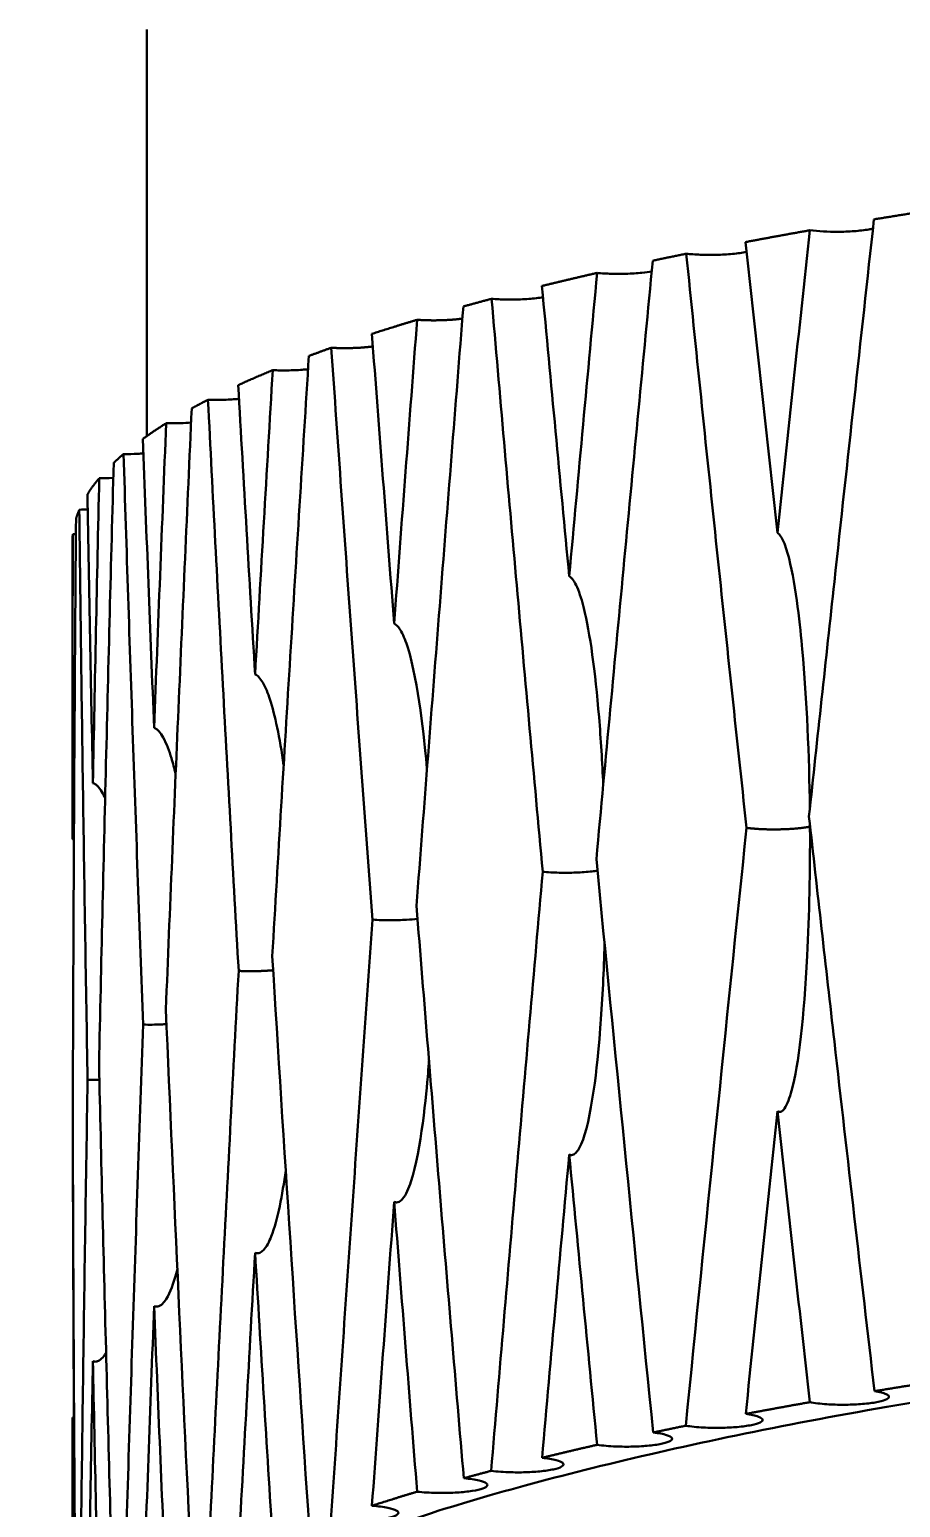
# Model space of a CAD drawing. Header units: millimetres. Extents: x 577 to 7172, y 252 to 2707.
# Drawn here: x 5023.83 to 5029.68, y 1677.77 to 1687.71 of the extents above; entities that cross this region are included whole.
import ezdxf

# ---------------------------------------------------------------- set-up
doc = ezdxf.new("R2010")
doc.units = ezdxf.units.MM
doc.header["$MEASUREMENT"] = 0
doc.layers.add('외형선(ISO)', color=7, linetype='Continuous', lineweight=30)
doc.layers.add('치수(ISO)', color=7, linetype='Continuous', lineweight=25)
doc.styles.add('굴림', font='')
doc.styles.get('굴림').set_extended_font_data('援대┝')
doc.dimstyles.new('기본값 (ISO)', dxfattribs={"dimscale": 10, "dimtxt": 3, "dimasz": 2.5, "dimexe": 3.175, "dimexo": 0, "dimgap": 0.762, "dimtad": 1, "dimtoh": 1, "dimdec": 0, "dimzin": 1, "dimdsep": 46, "dimtxsty": '굴림', "dimcen": 0.5, "dimazin": 0, "dimtfac": 1, "dimtdec": 4, "dimtix": 1, "dimtmove": 1, "dimatfit": 3, "dimfxl": 1, "dimtolj": 1, "dimtzin": 1, "dimarcsym": 0})

# ---------------------------------------------------------------- blocks, each defined once
blk = doc.blocks.new('*D7')
at = {"layer": 'Defpoints', "color": 0}
for p in [(4619.2588, 1788.1141), (5041.6141, 1788.1141), (5031.1175, 460.4741)]:
    blk.add_point(p, dxfattribs=at)
at = {"layer": '치수(ISO)', "color": 0, "lineweight": -2}
for p, q in [((5041.6141, 1788.1141), (4587.5088, 1788.1141)), ((4619.2588, 485.4741), (4619.2588, 1763.1141)), ((5031.1175, 460.4741), (4587.5088, 460.4741))]:
    blk.add_line(p, q, dxfattribs=at)
at = {"layer": '치수(ISO)', "color": 0}
for points in [[(4623.4254, 1763.1141), (4615.0921, 1763.1141), (4619.2588, 1788.1141)], [(4615.0921, 485.4741), (4623.4254, 485.4741), (4619.2588, 460.4741)]]:
    blk.add_solid(points, dxfattribs=at)
at = {"layer": '치수(ISO)', "color": 0, "insert": (4596.6388, 1124.2941), "char_height": 30, "attachment_point": 5, "rotation": 90, "style": '굴림'}
blk.add_mtext('\\A1;1328', dxfattribs=at)
blk = doc.blocks.new('*D8')
at = {"layer": 'Defpoints', "color": 0}
for p in [(4733.3918, 1788.1141), (5041.6141, 1788.1141), (4944.6141, 503.6741)]:
    blk.add_point(p, dxfattribs=at)
at = {"layer": '치수(ISO)', "color": 0, "lineweight": -2}
for p, q in [((5041.6141, 1788.1141), (4701.6418, 1788.1141)), ((4733.3918, 528.6741), (4733.3918, 1763.1141)), ((4944.6141, 503.6741), (4701.6418, 503.6741))]:
    blk.add_line(p, q, dxfattribs=at)
at = {"layer": '치수(ISO)', "color": 0}
for points in [[(4737.5585, 1763.1141), (4729.2251, 1763.1141), (4733.3918, 1788.1141)], [(4729.2251, 528.6741), (4737.5585, 528.6741), (4733.3918, 503.6741)]]:
    blk.add_solid(points, dxfattribs=at)
at = {"layer": '치수(ISO)', "color": 0, "insert": (4710.7718, 1145.8941), "char_height": 30, "attachment_point": 5, "rotation": 90, "style": '굴림'}
blk.add_mtext('\\A1;1284', dxfattribs=at)

msp = doc.modelspace()

# ---------------------------------------------------------------- linework, layer by layer
at = {"layer": '외형선(ISO)'}
for p, q in [((5024.6142, 1684.975), (5024.6142, 1687.7091)), ((5024.1142, 1682.2652), (5024.1142, 1684.2612)), ((5024.1142, 1676.3802), (5024.1142, 1678.3762))]:
    msp.add_line(p, q, dxfattribs=at)
msp.add_arc((5028.9596, 1682.9839), 0.6461, 280.37071, 280.45445, dxfattribs=at)
for points, knots in [([(5029.0691, 1682.4177), (5029.1257, 1682.9436), (5029.1826, 1683.4694), (5029.2398, 1683.9951), (5029.3281, 1684.8078), (5029.4171, 1685.6203), (5029.5062, 1686.4327)], [1.189798, 1.189798, 1.189798, 1.189798, 2.77961, 2.77961, 2.77961, 5.236908, 5.236908, 5.236908, 5.236908]), ([(5029.0755, 1686.3592), (5029.0387, 1686.0202), (5029.0021, 1685.6808), (5028.9293, 1685.0025), (5028.8932, 1684.6632), (5028.8572, 1684.324)], [0.000001, 0.000001, 0.000001, 0.000001, 0.1025149, 0.1025149, 0.2050094, 0.2050094, 0.2050094, 0.2050094]), ([(5029.0755, 1686.3592), (5029.103, 1686.3557), (5029.1339, 1686.353), (5029.1974, 1686.3497), (5029.2291, 1686.349), (5029.2992, 1686.3493), (5029.3368, 1686.3507), (5029.4091, 1686.3559), (5029.4428, 1686.3598), (5029.4814, 1686.3664), (5029.4907, 1686.3682), (5029.4993, 1686.3702)], [-0.08672165, -0.08672165, -0.08672165, -0.08672165, -0.07639596, -0.07639596, -0.06683798, -0.06683798, -0.05539048, -0.05539048, -0.04333061, -0.04333061, -0.03906038, -0.03906038, -0.03906038, -0.03906038]), ([(5028.2437, 1686.2016), (5028.2724, 1686.1985), (5028.3041, 1686.1962), (5028.368, 1686.1938), (5028.3996, 1686.1934), (5028.4694, 1686.1945), (5028.5069, 1686.1963), (5028.5777, 1686.2024), (5028.61, 1686.2067), (5028.6414, 1686.2129), (5028.6459, 1686.2138), (5028.6502, 1686.2148)], [-0.0867153, -0.0867153, -0.0867153, -0.0867153, -0.07650726, -0.07650726, -0.06706345, -0.06706345, -0.05547616, -0.05547616, -0.0433462, -0.0433462, -0.04121714, -0.04121714, -0.04121714, -0.04121714]), ([(5028.8572, 1684.324), (5028.8213, 1684.6501), (5028.7854, 1684.9762), (5028.7141, 1685.6281), (5028.6785, 1685.9542), (5028.6431, 1686.2801)], [0.0000265, 0.0000265, 0.0000265, 0.0000265, 0.1025399, 0.1025399, 0.2050727, 0.2050727, 0.2050727, 0.2050727]), ([(5027.6388, 1682.1309), (5027.701, 1682.802), (5027.7638, 1683.4727), (5027.8903, 1684.8139), (5027.9541, 1685.4847), (5028.0181, 1686.1548)], [0.0000006, 0.0000006, 0.0000006, 0.0000006, 0.2024338, 0.2024338, 0.4049744, 0.4049744, 0.4049744, 0.4049744]), ([(5028.2437, 1686.2016), (5028.3092, 1685.5585), (5028.3759, 1684.9148), (5028.5112, 1683.6279), (5028.5798, 1682.9845), (5028.6493, 1682.3408)], [0.000001, 0.000001, 0.000001, 0.000001, 0.2022283, 0.2022283, 0.4043452, 0.4043452, 0.4043452, 0.4043452]), ([(5027.6443, 1686.0726), (5027.6125, 1685.7328), (5027.581, 1685.3928), (5027.5183, 1684.713), (5027.4872, 1684.373), (5027.4564, 1684.033)], [0.000001, 0.000001, 0.000001, 0.000001, 0.1025076, 0.1025076, 0.2050094, 0.2050094, 0.2050094, 0.2050094]), ([(5027.6443, 1686.0726), (5027.6743, 1686.0697), (5027.707, 1686.0677), (5027.7727, 1686.0658), (5027.8051, 1686.0657), (5027.8751, 1686.0676), (5027.9118, 1686.0699), (5027.9694, 1686.0757), (5027.9916, 1686.0787), (5028.0111, 1686.0822)], [-0.08672295, -0.08672295, -0.08672295, -0.08672295, -0.07637398, -0.07637398, -0.06672759, -0.06672759, -0.05512715, -0.05512715, -0.04667552, -0.04667552, -0.04667552, -0.04667552]), ([(5026.934, 1685.8983), (5026.9648, 1685.8958), (5026.9978, 1685.8943), (5027.064, 1685.8932), (5027.0966, 1685.8935), (5027.1665, 1685.8963), (5027.2028, 1685.8991), (5027.2512, 1685.9048), (5027.2663, 1685.907), (5027.28, 1685.9094)], [-0.08671651, -0.08671651, -0.08671651, -0.08671651, -0.07651402, -0.07651402, -0.06677927, -0.06677927, -0.05500212, -0.05500212, -0.04910757, -0.04910757, -0.04910757, -0.04910757]), ([(5027.4564, 1684.033), (5027.4255, 1684.3584), (5027.3948, 1684.6838), (5027.3337, 1685.3343), (5027.3033, 1685.6597), (5027.273, 1685.9848)], [0.0000017, 0.0000017, 0.0000017, 0.0000017, 0.1025224, 0.1025224, 0.2050479, 0.2050479, 0.2050479, 0.2050479]), ([(5026.4289, 1681.8161), (5026.4803, 1682.4883), (5026.5324, 1683.1602), (5026.6376, 1684.5038), (5026.6908, 1685.1758), (5026.7443, 1685.847)], [0, 0, 0, 0, 0.2024215, 0.2024215, 0.4049267, 0.4049267, 0.4049267, 0.4049267]), ([(5026.934, 1685.8983), (5026.9893, 1685.2565), (5027.0458, 1684.6141), (5027.1606, 1683.33), (5027.219, 1682.688), (5027.2783, 1682.0456)], [0.000001, 0.000001, 0.000001, 0.000001, 0.2022283, 0.2022283, 0.4043452, 0.4043452, 0.4043452, 0.4043452]), ([(5026.4334, 1685.7574), (5026.4072, 1685.4171), (5026.3812, 1685.0765), (5026.3296, 1684.3956), (5026.3041, 1684.0549), (5026.2788, 1683.7144)], [0.000001, 0.000001, 0.000001, 0.000001, 0.1024871, 0.1024871, 0.2049823, 0.2049823, 0.2049823, 0.2049823]), ([(5026.2788, 1683.7144), (5026.2535, 1684.0391), (5026.2283, 1684.3639), (5026.1785, 1685.0131), (5026.1537, 1685.3378), (5026.1291, 1685.6623)], [0, 0, 0, 0, 0.102515, 0.102515, 0.205021, 0.205021, 0.205021, 0.205021]), ([(5025.4584, 1681.4767), (5025.4982, 1682.15), (5025.5387, 1682.823), (5025.621, 1684.1687), (5025.6628, 1684.8418), (5025.7051, 1685.5142)], [0.000001, 0.000001, 0.000001, 0.000001, 0.2024334, 0.2024334, 0.4049748, 0.4049748, 0.4049748, 0.4049748]), ([(5025.8558, 1685.5692), (5025.9, 1684.9284), (5025.9453, 1684.287), (5026.0379, 1683.005), (5026.0852, 1682.3642), (5026.1334, 1681.723)], [0.000001, 0.000001, 0.000001, 0.000001, 0.2022598, 0.2022598, 0.4043672, 0.4043672, 0.4043672, 0.4043672]), ([(5025.462, 1685.4186), (5025.4417, 1685.0777), (5025.4216, 1684.7366), (5025.382, 1684.0546), (5025.3624, 1683.7134), (5025.3431, 1683.3724)], [0.000001, 0.000001, 0.000001, 0.000001, 0.1025079, 0.1025079, 0.2050094, 0.2050094, 0.2050094, 0.2050094]), ([(5025.462, 1685.4186), (5025.4938, 1685.4172), (5025.5269, 1685.4166), (5025.5942, 1685.4174), (5025.628, 1685.4188), (5025.6734, 1685.4223), (5025.6868, 1685.4235), (5025.6995, 1685.4249)], [-0.08672596, -0.08672596, -0.08672596, -0.08672596, -0.07682153, -0.07682153, -0.06647129, -0.06647129, -0.06193201, -0.06193201, -0.06193201, -0.06193201]), ([(5025.3431, 1683.3724), (5025.3237, 1683.6966), (5025.3046, 1684.021), (5025.2667, 1684.6693), (5025.248, 1684.9936), (5025.2294, 1685.3177)], [0.0000028, 0.0000028, 0.0000028, 0.0000028, 0.1025231, 0.1025231, 0.205049, 0.205049, 0.205049, 0.205049]), ([(5025.0262, 1685.2195), (5025.0581, 1685.2184), (5025.0907, 1685.2183), (5025.1574, 1685.2199), (5025.1909, 1685.2218), (5025.2262, 1685.2249), (5025.2305, 1685.2254), (5025.2347, 1685.2258)], [-0.08671858, -0.08671858, -0.08671858, -0.08671858, -0.07698437, -0.07698437, -0.06651336, -0.06651336, -0.06503231, -0.06503231, -0.06503231, -0.06503231]), ([(5025.0262, 1685.2195), (5025.0586, 1684.5795), (5025.092, 1683.9391), (5025.1609, 1682.659), (5025.1963, 1682.019), (5025.2327, 1681.3787)], [0.000001, 0.000001, 0.000001, 0.000001, 0.2022283, 0.2022283, 0.4043452, 0.4043452, 0.4043452, 0.4043452]), ([(5024.7428, 1681.1196), (5024.7703, 1681.7936), (5024.7986, 1682.4673), (5024.8566, 1683.8146), (5024.8864, 1684.4885), (5024.9168, 1685.1616)], [0.000001, 0.000001, 0.000001, 0.000001, 0.2024334, 0.2024334, 0.4049747, 0.4049747, 0.4049747, 0.4049747]), ([(5024.7453, 1685.0616), (5024.7312, 1684.7203), (5024.7174, 1684.3788), (5024.6903, 1683.6961), (5024.677, 1683.3546), (5024.664, 1683.0132)], [0.000001, 0.000001, 0.000001, 0.000001, 0.1025075, 0.1025075, 0.2050094, 0.2050094, 0.2050094, 0.2050094]), ([(5024.7453, 1685.0616), (5024.7775, 1685.0608), (5024.8102, 1685.061), (5024.8665, 1685.0628), (5024.8901, 1685.0641), (5024.9125, 1685.0659)], [-0.0867299, -0.0867299, -0.0867299, -0.0867299, -0.07697231, -0.07697231, -0.06953092, -0.06953092, -0.06953092, -0.06953092]), ([(5024.664, 1683.0132), (5024.6509, 1683.3371), (5024.638, 1683.6611), (5024.6128, 1684.3088), (5024.6004, 1684.6327), (5024.5882, 1684.9565)], [0.0000012, 0.0000012, 0.0000012, 0.0000012, 0.102522, 0.102522, 0.2050474, 0.2050474, 0.2050474, 0.2050474]), ([(5024.4582, 1684.8546), (5024.4904, 1684.8543), (5024.5227, 1684.8548), (5024.5669, 1684.8569), (5024.5795, 1684.8576), (5024.5919, 1684.8585)], [-0.08672026, -0.08672026, -0.08672026, -0.08672026, -0.0770326, -0.0770326, -0.07300973, -0.07300973, -0.07300973, -0.07300973]), ([(5024.4582, 1684.8546), (5024.4782, 1684.2152), (5024.4993, 1683.5754), (5024.5433, 1682.2965), (5024.5663, 1681.6571), (5024.5903, 1681.0175)], [0.000001, 0.000001, 0.000001, 0.000001, 0.2022283, 0.2022283, 0.4043452, 0.4043452, 0.4043452, 0.4043452]), ([(5024.2932, 1680.7499), (5024.308, 1681.4244), (5024.3236, 1682.0986), (5024.3565, 1683.4468), (5024.3738, 1684.1212), (5024.3918, 1684.7949)], [0.000001, 0.000001, 0.000001, 0.000001, 0.2024334, 0.2024334, 0.4049747, 0.4049747, 0.4049747, 0.4049747]), ([(5024.2946, 1684.6919), (5024.287, 1684.3504), (5024.2797, 1684.0087), (5024.2656, 1683.3255), (5024.2587, 1682.9838), (5024.2521, 1682.6422)], [0.000001, 0.000001, 0.000001, 0.000001, 0.1025074, 0.1025074, 0.2050094, 0.2050094, 0.2050094, 0.2050094]), ([(5024.2946, 1684.6919), (5024.3246, 1684.6919), (5024.3546, 1684.6926), (5024.3853, 1684.6942), (5024.3873, 1684.6943), (5024.3892, 1684.6944)], [-0.08672489, -0.08672489, -0.08672489, -0.08672489, -0.077698943, -0.077698943, -0.077097464, -0.077097464, -0.077097464, -0.077097464]), ([(5024.2521, 1682.6422), (5024.2456, 1682.9659), (5024.2392, 1683.2897), (5024.227, 1683.9369), (5024.2211, 1684.2607), (5024.2154, 1684.5842)], [0.000001, 0.000001, 0.000001, 0.000001, 0.1025219, 0.1025219, 0.2050472, 0.2050472, 0.2050472, 0.2050472]), ([(5024.1168, 1680.3735), (5024.1187, 1681.0481), (5024.1214, 1681.7225), (5024.1286, 1683.0711), (5024.1331, 1683.7458), (5024.1385, 1684.4197)], [0.0000008, 0.0000008, 0.0000008, 0.0000008, 0.2024329, 0.2024329, 0.4049745, 0.4049745, 0.4049745, 0.4049745]), ([(5024.1607, 1684.4804), (5024.1681, 1683.8413), (5024.1764, 1683.2018), (5024.195, 1681.9236), (5024.2052, 1681.2846), (5024.2164, 1680.6454)], [0.000001, 0.000001, 0.000001, 0.000001, 0.2022283, 0.2022283, 0.4043452, 0.4043452, 0.4043452, 0.4043452]), ([(5029.0748, 1682.4707), (5029.0703, 1682.8231), (5029.0549, 1683.2013), (5029.0115, 1683.6802), (5028.9826, 1683.964), (5028.9255, 1684.1893), (5028.9131, 1684.2318), (5028.8925, 1684.2786), (5028.8858, 1684.292), (5028.8749, 1684.3076), (5028.8714, 1684.3119), (5028.8644, 1684.319), (5028.8609, 1684.3219), (5028.8572, 1684.324)], [-0.2225778, -0.2225778, -0.2225778, -0.2225778, -0.0779469, -0.0779469, -0.0191632, -0.0191632, -0.0077455, -0.0077455, -0.0034039, -0.0034039, -0.0015984, -0.0015984, -0.0000009, -0.0000009, -0.0000009, -0.0000009]), ([(5024.117, 1684.3155), (5024.1161, 1683.9739), (5024.1153, 1683.632), (5024.1144, 1682.9487), (5024.1142, 1682.6069), (5024.1142, 1682.2652)], [0.000001, 0.000001, 0.000001, 0.000001, 0.1025074, 0.1025074, 0.2050094, 0.2050094, 0.2050094, 0.2050094]), ([(5027.6851, 1682.6293), (5027.6784, 1682.7832), (5027.6691, 1682.9364), (5027.6315, 1683.3955), (5027.5961, 1683.6503), (5027.5431, 1683.864), (5027.5278, 1683.9175), (5027.502, 1683.9762), (5027.4934, 1683.9933), (5027.4794, 1684.0129), (5027.4749, 1684.0184), (5027.4658, 1684.0271), (5027.4612, 1684.0306), (5027.4564, 1684.033)], [-0.1007077, -0.1007077, -0.1007077, -0.1007077, -0.0758165, -0.0758165, -0.02354, -0.02354, -0.0094228, -0.0094228, -0.004078, -0.004078, -0.0018949, -0.0018949, -0.0000009, -0.0000009, -0.0000009, -0.0000009]), ([(5026.2787, 1683.7142), (5026.2829, 1683.7123), (5026.2868, 1683.7098), (5026.2948, 1683.7036), (5026.2988, 1683.6998), (5026.3114, 1683.6857), (5026.3193, 1683.6735), (5026.3438, 1683.6298), (5026.3586, 1683.5892), (5026.4434, 1683.3211), (5026.4827, 1682.9195), (5026.4969, 1682.7612), (5026.4981, 1682.7468), (5026.4994, 1682.7324)], [-0.15618866, -0.15618866, -0.15618866, -0.15618866, -0.15529518, -0.15529518, -0.15427204, -0.15427204, -0.15179839, -0.15179839, -0.145176, -0.145176, -0.10095925, -0.10095925, -0.09655223, -0.09655223, -0.09655223, -0.09655223]), ([(5025.5352, 1682.7622), (5025.5086, 1682.9489), (5025.477, 1683.1002), (5025.4303, 1683.2425), (5025.4141, 1683.2852), (5025.3874, 1683.3308), (5025.3788, 1683.3434), (5025.365, 1683.3578), (5025.3607, 1683.3618), (5025.352, 1683.3681), (5025.3476, 1683.3706), (5025.3431, 1683.3724)], [0.1375173, 0.1375173, 0.1375173, 0.1375173, 0.2063436, 0.2063436, 0.2301402, 0.2301402, 0.238926, 0.238926, 0.2425287, 0.2425287, 0.2456928, 0.2456928, 0.2456928, 0.2456928]), ([(5024.8088, 1682.7027), (5024.7995, 1682.7416), (5024.79, 1682.7773), (5024.7665, 1682.8542), (5024.7477, 1682.9071), (5024.7166, 1682.9628), (5024.7067, 1682.9781), (5024.6907, 1682.9956), (5024.6855, 1683.0004), (5024.6749, 1683.0081), (5024.6696, 1683.0111), (5024.664, 1683.0132)], [-0.03332587, -0.03332587, -0.03332587, -0.03332587, -0.02310668, -0.02310668, -0.00896698, -0.00896698, -0.00393177, -0.00393177, -0.00184059, -0.00184059, -0.00000093, -0.00000093, -0.00000093, -0.00000093]), ([(5024.3344, 1682.5393), (5024.3274, 1682.5548), (5024.3199, 1682.5695), (5024.3037, 1682.5966), (5024.2936, 1682.611), (5024.2776, 1682.6268), (5024.2727, 1682.6311), (5024.2626, 1682.6378), (5024.2575, 1682.6404), (5024.2521, 1682.6422)], [-0.01315844, -0.01315844, -0.01315844, -0.01315844, -0.00847215, -0.00847215, -0.00362915, -0.00362915, -0.00170542, -0.00170542, -0.000001, -0.000001, -0.000001, -0.000001]), ([(5029.0759, 1682.3484), (5029.0759, 1682.3445), (5029.0759, 1682.3406), (5029.0773, 1682.0535), (5029.0718, 1681.759), (5029.0367, 1681.0683), (5028.9992, 1680.7461), (5028.9402, 1680.528), (5028.9241, 1680.4803), (5028.8987, 1680.4454), (5028.892, 1680.4382), (5028.8801, 1680.432), (5028.8756, 1680.4307), (5028.8685, 1680.4309), (5028.8662, 1680.4313), (5028.8617, 1680.4327), (5028.8594, 1680.4337), (5028.8572, 1680.435)], [-0.1013674, -0.1013674, -0.1013674, -0.1013674, -0.1009207, -0.1009207, -0.0681857, -0.0681857, -0.01973, -0.01973, -0.0073904, -0.0073904, -0.0038843, -0.0038843, -0.0019063, -0.0019063, -0.0009629, -0.0009629, -0.0000138, -0.0000138, -0.0000138, -0.0000138]), ([(5029.5099, 1678.5523), (5029.4188, 1679.3364), (5029.3288, 1680.1204), (5029.2398, 1680.9043), (5029.1825, 1681.4088), (5029.1256, 1681.9133), (5029.0691, 1682.4177)], [0, 0, 0, 0, 2.462759, 2.462759, 2.462759, 4.047967, 4.047967, 4.047967, 4.047967]), ([(5027.2783, 1682.0456), (5027.219, 1681.3745), (5027.1604, 1680.7029), (5027.0447, 1679.3599), (5026.9876, 1678.6883), (5026.9312, 1678.0166)], [0.0000012, 0.0000012, 0.0000012, 0.0000012, 0.2023554, 0.2023554, 0.4046828, 0.4046828, 0.4046828, 0.4046828]), ([(5027.2783, 1682.0456), (5027.295, 1682.0439), (5027.3128, 1682.0424), (5027.3497, 1682.0402), (5027.3686, 1682.0394), (5027.4254, 1682.0381), (5027.4641, 1682.0384), (5027.5397, 1682.0414), (5027.5759, 1682.0441), (5027.622, 1682.0492), (5027.6345, 1682.0508), (5027.6464, 1682.0525)], [-0.04723574, -0.04723574, -0.04723574, -0.04723574, -0.04108651, -0.04108651, -0.03515846, -0.03515846, -0.0236462, -0.0236462, -0.01212153, -0.01212153, -0.00747917, -0.00747917, -0.00747917, -0.00747917]), ([(5026.7471, 1677.9667), (5026.6924, 1678.6085), (5026.6385, 1679.2501), (5026.5325, 1680.5332), (5026.4803, 1681.1747), (5026.4288, 1681.8158)], [0.000001, 0.000001, 0.000001, 0.000001, 0.202444, 0.202444, 0.4048711, 0.4048711, 0.4048711, 0.4048711]), ([(5026.1334, 1681.7228), (5026.0851, 1681.0505), (5026.0377, 1680.3779), (5025.9445, 1679.0327), (5025.8986, 1678.3601), (5025.8536, 1677.6874)], [0, 0, 0, 0, 0.2023441, 0.2023441, 0.4046361, 0.4046361, 0.4046361, 0.4046361]), ([(5026.4358, 1681.729), (5026.4131, 1681.7263), (5026.3885, 1681.7241), (5026.3271, 1681.7202), (5026.2897, 1681.719), (5026.2322, 1681.719), (5026.2122, 1681.7193), (5026.1721, 1681.7207), (5026.1522, 1681.7218), (5026.1334, 1681.7233)], [-0.03182073, -0.03182073, -0.03182073, -0.03182073, -0.02371457, -0.02371457, -0.01251477, -0.01251477, -0.00642318, -0.00642318, -0.00001605, -0.00001605, -0.00001605, -0.00001605]), ([(5027.694, 1681.563), (5027.6891, 1681.3792), (5027.6805, 1681.1962), (5027.6573, 1680.8809), (5027.6253, 1680.4899), (5027.5467, 1680.2342), (5027.5295, 1680.1894), (5027.5023, 1680.1552), (5027.4949, 1680.148), (5027.4817, 1680.1415), (5027.4767, 1680.1401), (5027.469, 1680.1402), (5027.4665, 1680.1405), (5027.4614, 1680.1418), (5027.4588, 1680.1428), (5027.4564, 1680.144)], [0.0485509, 0.0485509, 0.0485509, 0.0485509, 0.1030377, 0.1030377, 0.147077, 0.147077, 0.1557682, 0.1557682, 0.1583597, 0.1583597, 0.1598084, 0.1598084, 0.1605029, 0.1605029, 0.1612129, 0.1612129, 0.1612129, 0.1612129]), ([(5025.2327, 1681.3787), (5025.1963, 1680.7055), (5025.1608, 1680.0319), (5025.0914, 1678.6849), (5025.0576, 1678.0113), (5025.0246, 1677.3377)], [0.000001, 0.000001, 0.000001, 0.000001, 0.2023551, 0.2023551, 0.4046826, 0.4046826, 0.4046826, 0.4046826]), ([(5024.5903, 1681.0175), (5024.5663, 1680.3436), (5024.5432, 1679.6694), (5024.4989, 1678.3212), (5024.4776, 1677.647), (5024.4572, 1676.9728)], [0.000001, 0.000001, 0.000001, 0.000001, 0.2023551, 0.2023551, 0.4046826, 0.4046826, 0.4046826, 0.4046826]), ([(5024.5903, 1681.0175), (5024.6104, 1681.017), (5024.6309, 1681.0168), (5024.6719, 1681.0171), (5024.6922, 1681.0176), (5024.724, 1681.019), (5024.7356, 1681.0196), (5024.7471, 1681.0204)], [-0.04723711, -0.04723711, -0.04723711, -0.04723711, -0.04102347, -0.04102347, -0.03493204, -0.03493204, -0.03132772, -0.03132772, -0.03132772, -0.03132772]), ([(5024.3928, 1676.9148), (5024.3743, 1677.554), (5024.3568, 1678.1932), (5024.3237, 1679.4716), (5024.308, 1680.1109), (5024.2932, 1680.7499)], [0.000001, 0.000001, 0.000001, 0.000001, 0.2024117, 0.2024117, 0.4048476, 0.4048476, 0.4048476, 0.4048476]), ([(5026.2789, 1679.8251), (5026.2815, 1679.8239), (5026.2843, 1679.823), (5026.2898, 1679.8218), (5026.2926, 1679.8215), (5026.301, 1679.8217), (5026.3065, 1679.8232), (5026.3208, 1679.8301), (5026.3289, 1679.8377), (5026.3583, 1679.8727), (5026.3769, 1679.9181), (5026.461, 1680.1732), (5026.4954, 1680.5564), (5026.5088, 1680.7211), (5026.5109, 1680.7487), (5026.5129, 1680.7766)], [-0.16122581, -0.16122581, -0.16122581, -0.16122581, -0.16052566, -0.16052566, -0.15983802, -0.15983802, -0.15840641, -0.15840641, -0.15583213, -0.15583213, -0.14725426, -0.14725426, -0.10438738, -0.10438738, -0.09581715, -0.09581715, -0.09581715, -0.09581715]), ([(5024.2164, 1680.6454), (5024.2052, 1679.9711), (5024.195, 1679.2965), (5024.1763, 1677.9476), (5024.1678, 1677.2731), (5024.1603, 1676.5985)], [0.000001, 0.000001, 0.000001, 0.000001, 0.2023551, 0.2023551, 0.4046826, 0.4046826, 0.4046826, 0.4046826]), ([(5024.2164, 1680.6454), (5024.2361, 1680.6452), (5024.2559, 1680.6455), (5024.2823, 1680.6462), (5024.289, 1680.6464), (5024.2956, 1680.6467)], [-0.047239136, -0.047239136, -0.047239136, -0.047239136, -0.041290123, -0.041290123, -0.039273843, -0.039273843, -0.039273843, -0.039273843]), ([(5028.6435, 1678.3992), (5028.6787, 1678.7386), (5028.7142, 1679.078), (5028.7855, 1679.7566), (5028.8213, 1680.0958), (5028.8572, 1680.435)], [0.000001, 0.000001, 0.000001, 0.000001, 0.1025434, 0.1025434, 0.2050688, 0.2050688, 0.2050688, 0.2050688]), ([(5028.8572, 1680.435), (5028.8932, 1680.109), (5028.9293, 1679.7829), (5029.0019, 1679.1306), (5029.0384, 1678.8044), (5029.0751, 1678.4782)], [0.0000375, 0.0000375, 0.0000375, 0.0000375, 0.1025532, 0.1025532, 0.2050858, 0.2050858, 0.2050858, 0.2050858]), ([(5027.2733, 1678.1039), (5027.3035, 1678.444), (5027.3338, 1678.784), (5027.3948, 1679.4641), (5027.4255, 1679.804), (5027.4564, 1680.144)], [0.000001, 0.000001, 0.000001, 0.000001, 0.1025328, 0.1025328, 0.2050688, 0.2050688, 0.2050688, 0.2050688]), ([(5027.4564, 1680.144), (5027.4872, 1679.8186), (5027.5183, 1679.4933), (5027.5809, 1678.8424), (5027.6123, 1678.517), (5027.644, 1678.1916)], [0.0000014, 0.0000014, 0.0000014, 0.0000014, 0.1025276, 0.1025276, 0.2050497, 0.2050497, 0.2050497, 0.2050497]), ([(5025.5492, 1680.0354), (5025.5271, 1679.8758), (5025.4953, 1679.7038), (5025.4378, 1679.5579), (5025.4201, 1679.5222), (5025.3923, 1679.4936), (5025.3842, 1679.4872), (5025.3701, 1679.4814), (5025.3647, 1679.4802), (5025.3536, 1679.4802), (5025.3483, 1679.4813), (5025.3431, 1679.4834)], [-0.04753912, -0.04753912, -0.04753912, -0.04753912, -0.01653768, -0.01653768, -0.00676871, -0.00676871, -0.0035844, -0.0035844, -0.00176624, -0.00176624, -0.00000163, -0.00000163, -0.00000163, -0.00000163]), ([(5024.1387, 1676.5396), (5024.1339, 1677.1056), (5024.1297, 1677.6717), (5024.1229, 1678.8037), (5024.1202, 1679.3699), (5024.1182, 1679.9358)], [0.000001, 0.000001, 0.000001, 0.000001, 0.1793043, 0.1793043, 0.3586088, 0.3586088, 0.3586088, 0.3586088]), ([(5026.1294, 1677.7814), (5026.1539, 1678.122), (5026.1786, 1678.4626), (5026.2284, 1679.1437), (5026.2535, 1679.4843), (5026.2788, 1679.8248)], [0.000001, 0.000001, 0.000001, 0.000001, 0.1025131, 0.1025131, 0.205043, 0.205043, 0.205043, 0.205043]), ([(5026.2788, 1679.8249), (5026.3041, 1679.5001), (5026.3296, 1679.1754), (5026.3811, 1678.5259), (5026.407, 1678.2012), (5026.4332, 1677.8764)], [0, 0, 0, 0, 0.102521, 0.102521, 0.2050243, 0.2050243, 0.2050243, 0.2050243]), ([(5025.2296, 1677.4368), (5025.2481, 1677.778), (5025.2668, 1678.119), (5025.3046, 1678.8013), (5025.3237, 1679.1423), (5025.3431, 1679.4834)], [0.000001, 0.000001, 0.000001, 0.000001, 0.1025332, 0.1025332, 0.2050688, 0.2050688, 0.2050688, 0.2050688]), ([(5025.3431, 1679.4834), (5025.3624, 1679.1591), (5025.382, 1678.8348), (5025.4215, 1678.1862), (5025.4415, 1677.8619), (5025.4618, 1677.5376)], [0.0000028, 0.0000028, 0.0000028, 0.0000028, 0.1025287, 0.1025287, 0.2050511, 0.2050511, 0.2050511, 0.2050511]), ([(5024.8201, 1679.3717), (5024.8148, 1679.3508), (5024.8093, 1679.3312), (5024.7875, 1679.2592), (5024.7639, 1679.1947), (5024.7257, 1679.1454), (5024.7157, 1679.1349), (5024.698, 1679.1248), (5024.6914, 1679.1223), (5024.681, 1679.1212), (5024.6776, 1679.1212), (5024.6707, 1679.1221), (5024.6673, 1679.123), (5024.664, 1679.1242)], [0.18974089, 0.18974089, 0.18974089, 0.18974089, 0.20123061, 0.20123061, 0.23453689, 0.23453689, 0.24356906, 0.24356906, 0.24836374, 0.24836374, 0.25064374, 0.25064374, 0.25298564, 0.25298564, 0.25298564, 0.25298564]), ([(5024.5883, 1677.0756), (5024.6004, 1677.4171), (5024.6128, 1677.7585), (5024.6381, 1678.4414), (5024.6509, 1678.7827), (5024.664, 1679.1242)], [0.000001, 0.000001, 0.000001, 0.000001, 0.1025328, 0.1025328, 0.2050688, 0.2050688, 0.2050688, 0.2050688]), ([(5024.664, 1679.1242), (5024.677, 1678.8002), (5024.6903, 1678.4763), (5024.7174, 1677.8284), (5024.7311, 1677.5045), (5024.7451, 1677.1805)], [0.0000012, 0.0000012, 0.0000012, 0.0000012, 0.1025275, 0.1025275, 0.2050495, 0.2050495, 0.2050495, 0.2050495]), ([(5024.2155, 1676.7034), (5024.2211, 1677.045), (5024.227, 1677.3866), (5024.2392, 1678.0699), (5024.2456, 1678.4115), (5024.2521, 1678.7532)], [0.000001, 0.000001, 0.000001, 0.000001, 0.1025326, 0.1025326, 0.2050688, 0.2050688, 0.2050688, 0.2050688]), ([(5024.3408, 1678.8118), (5024.3357, 1678.8032), (5024.3304, 1678.7951), (5024.3164, 1678.7768), (5024.306, 1678.7657), (5024.2876, 1678.7548), (5024.2807, 1678.7521), (5024.2699, 1678.7506), (5024.2664, 1678.7505), (5024.2592, 1678.7512), (5024.2556, 1678.752), (5024.2521, 1678.7532)], [0.23299048, 0.23299048, 0.23299048, 0.23299048, 0.23908383, 0.23908383, 0.24838081, 0.24838081, 0.25326956, 0.25326956, 0.25559637, 0.25559637, 0.25799147, 0.25799147, 0.25799147, 0.25799147]), ([(5024.2521, 1678.7532), (5024.2587, 1678.4294), (5024.2656, 1678.1058), (5024.2797, 1677.4583), (5024.287, 1677.1346), (5024.2945, 1676.8109)], [0.000001, 0.000001, 0.000001, 0.000001, 0.1025274, 0.1025274, 0.2050493, 0.2050493, 0.2050493, 0.2050493]), ([(5029.0751, 1678.4782), (5029.0907, 1678.4752), (5029.1084, 1678.4725), (5029.1467, 1678.4679), (5029.1672, 1678.4661), (5029.2256, 1678.4622), (5029.265, 1678.461), (5029.3429, 1678.4613), (5029.3806, 1678.4627), (5029.453, 1678.4679), (5029.4868, 1678.4718), (5029.5439, 1678.4815), (5029.5668, 1678.4873), (5029.5978, 1678.4997), (5029.6062, 1678.5062), (5029.6086, 1678.5196), (5029.602, 1678.5264), (5029.5797, 1678.5364), (5029.569, 1678.54), (5029.5429, 1678.5466), (5029.5274, 1678.5496), (5029.5099, 1678.5523)], [0.000001, 0.000001, 0.000001, 0.000001, 0.00705259, 0.00705259, 0.01398277, 0.01398277, 0.0258641, 0.0258641, 0.03733986, 0.03733986, 0.04938424, 0.04938424, 0.06146257, 0.06146257, 0.07295711, 0.07295711, 0.08483477, 0.08483477, 0.09173827, 0.09173827, 0.09878836, 0.09878836, 0.09878836, 0.09878836]), ([(5024.1142, 1678.3762), (5024.1142, 1678.0526), (5024.1144, 1677.729), (5024.1153, 1677.0817), (5024.116, 1676.7581), (5024.117, 1676.4344)], [0.000001, 0.000001, 0.000001, 0.000001, 0.1025274, 0.1025274, 0.2050493, 0.2050493, 0.2050493, 0.2050493]), ([(5028.2404, 1678.32), (5028.2573, 1678.3171), (5028.2762, 1678.3146), (5028.3166, 1678.3105), (5028.3378, 1678.3089), (5028.3977, 1678.3058), (5028.4375, 1678.3051), (5028.5154, 1678.3064), (5028.5528, 1678.3083), (5028.6233, 1678.3145), (5028.6554, 1678.3189), (5028.7079, 1678.3294), (5028.7279, 1678.3354), (5028.7529, 1678.3481), (5028.7585, 1678.3546), (5028.755, 1678.368), (5028.7455, 1678.3747), (5028.7189, 1678.3844), (5028.7068, 1678.3878), (5028.6782, 1678.394), (5028.6617, 1678.3968), (5028.6435, 1678.3992)], [0.000001, 0.000001, 0.000001, 0.000001, 0.00712574, 0.00712574, 0.01404802, 0.01404802, 0.02594011, 0.02594011, 0.03751427, 0.03751427, 0.04967792, 0.04967792, 0.06163839, 0.06163839, 0.07308795, 0.07308795, 0.08497536, 0.08497536, 0.09184835, 0.09184835, 0.09878717, 0.09878717, 0.09878717, 0.09878717]), ([(5027.644, 1678.1916), (5027.6623, 1678.1888), (5027.6826, 1678.1865), (5027.7253, 1678.1827), (5027.7474, 1678.1813), (5027.808, 1678.1789), (5027.847, 1678.1786), (5027.9236, 1678.1807), (5027.9605, 1678.1829), (5028.0293, 1678.1899), (5028.0601, 1678.1946), (5028.1087, 1678.2056), (5028.1265, 1678.2118), (5028.1473, 1678.2247), (5028.1505, 1678.2313), (5028.1423, 1678.2447), (5028.1305, 1678.2512), (5028.1006, 1678.2606), (5028.0875, 1678.2638), (5028.0571, 1678.2696), (5028.04, 1678.2722), (5028.0213, 1678.2745)], [0.000001, 0.000001, 0.000001, 0.000001, 0.00731725, 0.00731725, 0.01437006, 0.01437006, 0.02597311, 0.02597311, 0.0376286, 0.0376286, 0.04986767, 0.04986767, 0.06175547, 0.06175547, 0.07326316, 0.07326316, 0.08513759, 0.08513759, 0.09195258, 0.09195258, 0.09878826, 0.09878826, 0.09878826, 0.09878826]), ([(5026.9312, 1678.0166), (5026.9512, 1678.014), (5026.9731, 1678.0119), (5027.0184, 1678.0086), (5027.0415, 1678.0075), (5027.1025, 1678.0059), (5027.1405, 1678.0062), (5027.2154, 1678.0091), (5027.2515, 1678.0119), (5027.3174, 1678.0198), (5027.3463, 1678.0249), (5027.3897, 1678.0366), (5027.4046, 1678.0429), (5027.4196, 1678.0562), (5027.4198, 1678.063), (5027.405, 1678.0763), (5027.3901, 1678.0826), (5027.356, 1678.0915), (5027.3418, 1678.0944), (5027.3098, 1678.0997), (5027.2923, 1678.102), (5027.2733, 1678.1039)], [0.000001, 0.000001, 0.000001, 0.000001, 0.00753259, 0.00753259, 0.01471525, 0.01471525, 0.02603748, 0.02603748, 0.03776512, 0.03776512, 0.05009856, 0.05009856, 0.06189952, 0.06189952, 0.07365135, 0.07365135, 0.08554442, 0.08554442, 0.09218577, 0.09218577, 0.098789, 0.098789, 0.098789, 0.098789]), ([(5026.4332, 1677.8764), (5026.453, 1677.8741), (5026.4744, 1677.8722), (5026.5183, 1677.8695), (5026.5405, 1677.8685), (5026.6003, 1677.8673), (5026.6381, 1677.8678), (5026.7124, 1677.8711), (5026.748, 1677.8741), (5026.8127, 1677.8823), (5026.8407, 1677.8876), (5026.882, 1677.8995), (5026.8956, 1677.9059), (5026.9084, 1677.9193), (5026.9072, 1677.9262), (5026.8896, 1677.9395), (5026.8733, 1677.9457), (5026.8368, 1677.9545), (5026.8212, 1677.9575), (5026.7864, 1677.9627), (5026.7674, 1677.9649), (5026.7471, 1677.9667)], [0.000001, 0.000001, 0.000001, 0.000001, 0.00718041, 0.00718041, 0.01400789, 0.01400789, 0.02526577, 0.02526577, 0.03702882, 0.03702882, 0.04940211, 0.04940211, 0.06116679, 0.06116679, 0.07305871, 0.07305871, 0.08495072, 0.08495072, 0.09190888, 0.09190888, 0.09879023, 0.09879023, 0.09879023, 0.09879023]), ([(5025.8536, 1677.6874), (5025.8743, 1677.6854), (5025.8964, 1677.6838), (5025.941, 1677.6816), (5025.9633, 1677.6809), (5026.023, 1677.6804), (5026.0602, 1677.6813), (5026.133, 1677.6855), (5026.1676, 1677.6888), (5026.2293, 1677.6979), (5026.2552, 1677.7035), (5026.2915, 1677.7159), (5026.3024, 1677.7224), (5026.3099, 1677.7361), (5026.3056, 1677.7432), (5026.2813, 1677.7564), (5026.2621, 1677.7625), (5026.2218, 1677.7707), (5026.2052, 1677.7733), (5026.1691, 1677.778), (5026.1498, 1677.7799), (5026.1294, 1677.7814)], [0.000001, 0.000001, 0.000001, 0.000001, 0.0071714, 0.0071714, 0.01393316, 0.01393316, 0.02510616, 0.02510616, 0.03692758, 0.03692758, 0.04938627, 0.04938627, 0.06107435, 0.06107435, 0.07339163, 0.07339163, 0.08530041, 0.08530041, 0.09211234, 0.09211234, 0.09879242, 0.09879242, 0.09879242, 0.09879242])]:
    msp.add_open_spline(points, degree=3, knots=knots, dxfattribs=at)
for points, weights in [([(5029.7642, 1686.4743), (5029.634, 1686.4537), (5029.5062, 1686.4327)], [0.853921525831, 0.853742204759, 0.853650232149]), ([(5029.0755, 1686.3592), (5028.8551, 1686.3203), (5028.6431, 1686.2801)], [0.853591517584, 0.853694510885, 0.854075722325]), ([(5028.2437, 1686.2016), (5028.1295, 1686.1784), (5028.0181, 1686.1548)], [0.855065660301, 0.855429826721, 0.855881687273]), ([(5027.6443, 1686.0726), (5027.4541, 1686.0293), (5027.273, 1685.9848)], [0.857691395711, 0.858770747424, 0.860131635791]), ([(5026.934, 1685.8983), (5026.8377, 1685.8728), (5026.7443, 1685.847)], [0.863015053414, 0.863935006512, 0.864944406225]), ([(5026.4334, 1685.7574), (5026.2763, 1685.7103), (5026.1291, 1685.6623)], [0.868680343145, 0.870772869046, 0.873154856067]), ([(5025.8558, 1685.5692), (5025.7789, 1685.5418), (5025.7051, 1685.5142)], [0.878024631387, 0.879530822009, 0.881129717788]), ([(5025.462, 1685.4186), (5025.3404, 1685.3685), (5025.2294, 1685.3177)], [0.886913322901, 0.890089733253, 0.893568589744]), ([(5025.0262, 1685.2195), (5024.9698, 1685.1906), (5024.9168, 1685.1616)], [0.900585423601, 0.902728585361, 0.904969406993]), ([(5024.7453, 1685.0616), (5024.6612, 1685.0093), (5024.5882, 1684.9565)], [0.912994281303, 0.917364213304, 0.922055410775]), ([(5024.4582, 1684.8546), (5024.4233, 1684.8248), (5024.3918, 1684.7949)], [0.931459341662, 0.93431416429, 0.937273600393]), ([(5024.2946, 1684.6919), (5024.2493, 1684.6382), (5024.2154, 1684.5842)], [0.947819645149, 0.953539791992, 0.959607041624]), ([(5024.1607, 1684.4804), (5024.1478, 1684.4501), (5024.1385, 1684.4197)], [0.971735485917, 0.975406299072, 0.979191130085]), ([(5024.117, 1684.3155), (5024.1274, 1684.3157), (5024.1377, 1684.316)], [0.958782075966, 0.947210490682, 0.936911387189]), ([(5024.117, 1684.3155), (5024.1142, 1684.2884), (5024.1142, 1684.2612)], [0.992646123033, 0.996275705103, 1]), ([(5024.1243, 1682.261), (5024.1192, 1682.2637), (5024.1142, 1682.2652)], [0.968402244904, 0.974426922566, 0.980767639436]), ([(5024.1168, 1680.3735), (5024.1175, 1680.1547), (5024.1182, 1679.9358)], [0.981423636718, 0.984625370104, 0.98790727145]), ([(5029.7604, 1678.5928), (5029.634, 1678.5727), (5029.5099, 1678.5523)], [0.853916329956, 0.853743455452, 0.853652924163]), ([(5029.0751, 1678.4782), (5028.8551, 1678.4394), (5028.6435, 1678.3992)], [0.853591705001, 0.853694763431, 0.854075029324]), ([(5028.2404, 1678.32), (5028.1295, 1678.2974), (5028.0213, 1678.2745)], [0.855076261489, 0.855431077403, 0.855868562396]), ([(5027.644, 1678.1916), (5027.4541, 1678.1483), (5027.2733, 1678.1039)], [0.857693355406, 0.858770999958, 0.860129158436]), ([(5026.9312, 1678.0166), (5026.8377, 1677.9918), (5026.7471, 1677.9667)], [0.863041789256, 0.863936257004, 0.864915045888]), ([(5026.4332, 1677.8764), (5026.2763, 1677.8294), (5026.1294, 1677.7814)], [0.868684137809, 0.870773121481, 0.873150514756])]:
    msp.add_rational_spline(points, weights, degree=2, dxfattribs=at)
for points, weights, knots in [([(5026.4334, 1685.7574), (5026.4901, 1685.7534), (5026.5516, 1685.7536), (5026.6559, 1685.7539), (5026.7378, 1685.7654)], [0.885540669708, 0.921996276056, 1, 0.874602477001, 0.856578821093], [4.294052, 4.294052, 4.294052, 4.712389, 4.712389, 5.3849, 5.3849, 5.3849]), ([(5025.8558, 1685.5692), (5025.9034, 1685.5666), (5025.9536, 1685.5667), (5026.0548, 1685.5671), (5026.1355, 1685.578)], [0.899456350873, 0.935543224686, 1, 0.87803001867, 0.857644337625], [4.3667051, 4.3667051, 4.3667051, 4.712389, 4.712389, 5.3665182, 5.3665182, 5.3665182]), ([(5028.6493, 1682.3408), (5028.7371, 1682.3286), (5028.8579, 1682.3302), (5028.9867, 1682.332), (5029.0759, 1682.3484)], [0.85371231412, 0.858377684502, 1, 0.850358728046, 0.853623080625], [3.952864, 3.952864, 3.952864, 4.712389, 4.712389, 5.51492, 5.51492, 5.51492]), ([(5025.2327, 1681.3787), (5025.2863, 1681.376), (5025.3439, 1681.3769), (5025.4067, 1681.3779), (5025.4643, 1681.3831)], [0.889889644575, 0.926500777073, 1, 0.920368936637, 0.884037655208], [4.3182101, 4.3182101, 4.3182101, 4.712389, 4.712389, 5.1394531, 5.1394531, 5.1394531]), ([(5058.6142, 1676.3802), (5058.6142, 1679.3018), (5041.6142, 1679.3018), (5024.6142, 1679.3018), (5024.6142, 1676.3802)], [0.999999999998, 0.707106781188, 1, 0.707106781187, 1], [3.141593, 3.141593, 3.141593, 4.712389, 4.712389, 6.283185, 6.283185, 6.283185])]:
    msp.add_rational_spline(points, weights, degree=2, knots=knots, dxfattribs=at)
for points in [[(5024.1607, 1684.4804), (5024.1798, 1684.4806), (5024.1987, 1684.4811), (5024.2172, 1684.482)], [(5028.6493, 1682.3408), (5028.5102, 1681.001), (5028.374, 1679.6607), (5028.2404, 1678.32)], [(5029.0759, 1682.3484), (5029.0759, 1682.3513), (5029.0759, 1682.3543), (5029.0758, 1682.3573)], [(5028.0213, 1678.2745), (5027.8908, 1679.5603), (5027.7633, 1680.8458), (5027.6388, 1682.1309)], [(5025.7073, 1677.634), (5025.6209, 1678.9151), (5025.538, 1680.1961), (5025.4584, 1681.4767)], [(5024.9184, 1677.2815), (5024.8563, 1678.561), (5024.7978, 1679.8404), (5024.7428, 1681.1196)], [(5024.117, 1680.3208), (5024.1169, 1680.3032), (5024.1169, 1680.2856), (5024.1168, 1680.2681)], [(5024.1168, 1680.2681), (5024.1185, 1679.6369), (5024.121, 1679.0055), (5024.1243, 1678.3742)], [(5024.1172, 1680.2681), (5024.117, 1680.2681), (5024.1169, 1680.2681), (5024.1168, 1680.2681)], [(5024.1142, 1678.3762), (5024.1179, 1678.3751), (5024.1216, 1678.3744), (5024.1255, 1678.3741)]]:
    msp.add_open_spline(points, degree=3, dxfattribs=at)

# ---------------------------------------------------------------- dimensions: what is measured, and where the dimension line sits
at = {"layer": '치수(ISO)'}
for base, p1, picture, middle in [((4619.2588, 1788.1141), (5031.1175, 460.4741), '*D7', (4596.6388, 1124.2941)), ((4733.3918, 1788.1141), (4944.6141, 503.6741), '*D8', (4710.7718, 1145.8941))]:
    dim = msp.add_linear_dim(base=base, p1=p1, p2=(5041.6141, 1788.1141), angle=90, dimstyle='기본값 (ISO)', dxfattribs=at)
    dim.commit()
    dim.dimension.update_dxf_attribs({"geometry": picture, "text_midpoint": middle})

doc.saveas('drawing.dxf')
